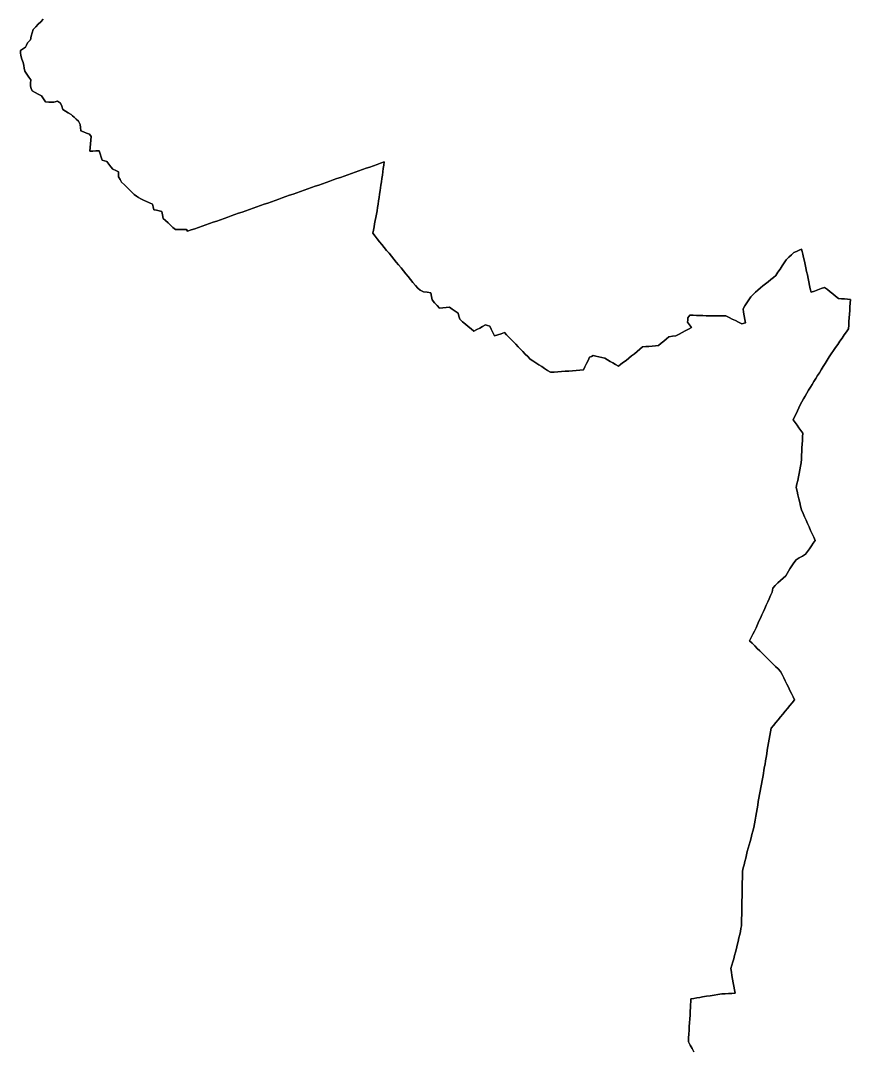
# Model space of a CAD drawing. Header units: inches. Extents: x 130170 to 284068, y 377793 to 804530.
# Drawn here: x 250484 to 252629, y 726924 to 729584 of the extents above; entities that cross this region are included whole.
import ezdxf

# ---------------------------------------------------------------- set-up
doc = ezdxf.new("R2010")
doc.units = ezdxf.units.IN
doc.header["$MEASUREMENT"] = 0
doc.layers.add('muni_il', color=7, linetype='Continuous')

msp = doc.modelspace()

# ---------------------------------------------------------------- linework, layer by layer
at = {"layer": 'muni_il'}
for points in [[(252224.5, 726919.6), (252219.9, 726928.3), (252215.2, 726937.1), (252210.5, 726945.9), (252211.1, 726955.7), (252211.7, 726965.6), (252212.3, 726975.5), (252212.8, 726985.3), (252213.4, 726995.2), (252214, 727005), (252214.6, 727014.9), (252215.1, 727024.8), (252215.7, 727034.6), (252216.1, 727042), (252216.6, 727049.4), (252217, 727056.8), (252224.6, 727058), (252232.2, 727059.2), (252239.7, 727060.5), (252247.3, 727061.7), (252257.2, 727063.3), (252267, 727064.9), (252276.9, 727066.5), (252286.7, 727068.1), (252296.6, 727069.7), (252305.2, 727070), (252313.8, 727070.4), (252322.4, 727070.8), (252331, 727071.1), (252329.4, 727080.2), (252327.8, 727089.3), (252326.3, 727098.5), (252324.7, 727107.6), (252323.1, 727116.7), (252321.5, 727125.8), (252320, 727134.9), (252322.5, 727143.4), (252325, 727152), (252327.5, 727160.5), (252330, 727169), (252332.5, 727177.6), (252334.6, 727186.7), (252336.8, 727195.8), (252339, 727204.9), (252341.1, 727214.1), (252343.3, 727223.2), (252344.8, 727230.6), (252346.3, 727238.1), (252347.8, 727245.5), (252348, 727254.9), (252348.1, 727264.3), (252348.3, 727273.7), (252348.5, 727283.1), (252348.6, 727292.5), (252348.8, 727301.9), (252349, 727311.3), (252349.2, 727320.7), (252349.3, 727330.1), (252349.5, 727339.5), (252349.7, 727348.9), (252349.8, 727358.3), (252350, 727367.6), (252350.2, 727377), (252350.3, 727386.4), (252352.4, 727394.9), (252354.5, 727403.3), (252356.5, 727411.8), (252358.6, 727420.2), (252360.6, 727428.7), (252362.7, 727437.1), (252365.1, 727446), (252367.6, 727454.9), (252370, 727463.7), (252372.4, 727472.6), (252374.8, 727481.5), (252377.3, 727490.3), (252379.7, 727499.2), (252381.3, 727508.9), (252383, 727518.6), (252384.6, 727528.4), (252386.3, 727538.1), (252387.9, 727547.8), (252389.6, 727557.5), (252391.2, 727566.5), (252392.8, 727575.5), (252394.5, 727584.6), (252396.1, 727593.6), (252397.7, 727602.6), (252399.3, 727611.6), (252400.9, 727620.6), (252402.5, 727629.7), (252404.2, 727638.7), (252405.8, 727647.7), (252407.4, 727656.7), (252408.6, 727663.2), (252409.9, 727671.7), (252411.2, 727680.2), (252412.8, 727689.6), (252414.4, 727699.1), (252416, 727708.5), (252417.6, 727718), (252419.2, 727727.5), (252420.8, 727736.9), (252422.4, 727746.4), (252424, 727755.8), (252430.1, 727763.2), (252436.2, 727770.5), (252442.3, 727777.8), (252448.4, 727785.2), (252454.5, 727792.5), (252460.6, 727799.9), (252466.8, 727807.2), (252472.9, 727814.5), (252479, 727821.9), (252485.1, 727829.2), (252481.1, 727837.4), (252477, 727845.5), (252473, 727853.7), (252469, 727861.9), (252465, 727870), (252461, 727878.2), (252457, 727886.4), (252453, 727894.5), (252448.9, 727902.7), (252442.2, 727909.3), (252435.5, 727915.9), (252428.8, 727922.5), (252422.1, 727929.1), (252415.4, 727935.7), (252408.6, 727942.3), (252401.9, 727948.9), (252395.2, 727955.6), (252388.5, 727962.2), (252381.8, 727968.8), (252375.1, 727975.4), (252368.3, 727982), (252372.6, 727990.4), (252376.9, 727998.8), (252381.1, 728007.2), (252385.4, 728015.6), (252389.1, 728023.9), (252392.9, 728032.3), (252396.7, 728040.6), (252400.4, 728048.9), (252404.2, 728057.3), (252407.9, 728065.6), (252411.7, 728073.9), (252415.4, 728082.2), (252419.2, 728090.6), (252422.9, 728098.9), (252426.7, 728107.2), (252427.5, 728112.4), (252428.3, 728117.6), (252435.1, 728124.8), (252441.9, 728132), (252448.7, 728138), (252455.5, 728144), (252462.2, 728150), (252465.8, 728155.9), (252469.4, 728161.8), (252472.9, 728167.8), (252478.1, 728175.5), (252483.4, 728183.3), (252488.6, 728191), (252496.8, 728196), (252505.1, 728201), (252513.3, 728206), (252518.3, 728213), (252523.3, 728219.9), (252528.3, 728226.9), (252533.3, 728233.8), (252538.3, 728240.8), (252534.3, 728249.6), (252530.4, 728258.4), (252526.4, 728267.2), (252522.5, 728276), (252518.5, 728284.8), (252514.6, 728293.6), (252510.6, 728302.4), (252506.7, 728311.2), (252502.7, 728320), (252500.5, 728329.7), (252498.2, 728339.4), (252496, 728349.1), (252493.7, 728358.8), (252491.4, 728368.5), (252489.2, 728378.2), (252491, 728387.3), (252492.9, 728396.4), (252494.7, 728405.5), (252496.6, 728414.6), (252498.4, 728423.7), (252500.3, 728432.9), (252502.1, 728442), (252502.6, 728451.6), (252503.1, 728461.2), (252503.6, 728470.8), (252504, 728480.4), (252504.5, 728490), (252505, 728499.6), (252505.5, 728509.1), (252506, 728518.7), (252501.1, 728525.6), (252496.2, 728532.5), (252491.2, 728539.4), (252486.3, 728546.3), (252481.4, 728553.2), (252485.1, 728560.9), (252488.7, 728568.6), (252492.3, 728576.3), (252496, 728584), (252499.6, 728591.7), (252503.8, 728599.3), (252508, 728606.8), (252512.1, 728614.4), (252516.3, 728621.9), (252521, 728629.4), (252525.7, 728637), (252530.4, 728644.5), (252535, 728652), (252539.7, 728659.5), (252544.4, 728667), (252549.1, 728674.6), (252553.7, 728682.1), (252558.9, 728690.4), (252564.1, 728698.7), (252569.2, 728707), (252574.4, 728715.3), (252579.6, 728723.6), (252585.2, 728731.7), (252590.8, 728739.7), (252596.4, 728747.8), (252602, 728755.9), (252607.5, 728764), (252613.1, 728772.1), (252618.7, 728780.1), (252624.3, 728788.2), (252624.9, 728797.7), (252625.5, 728807.1), (252626.2, 728816.5), (252626.8, 728826), (252627.4, 728835.4), (252628, 728844.8), (252628.6, 728854.3), (252629.2, 728863.7), (252621.4, 728864.4), (252613.7, 728865.1), (252605.9, 728865.8), (252598.1, 728866.5), (252591, 728872.2), (252583.8, 728878), (252576.7, 728883.7), (252569.6, 728889.4), (252562.4, 728895.2), (252553.7, 728892), (252544.9, 728888.8), (252536.1, 728885.6), (252527.4, 728882.3), (252525.5, 728891.3), (252523.6, 728900.3), (252521.7, 728909.3), (252519.8, 728918.3), (252517.9, 728927.2), (252516, 728936.2), (252514.1, 728945.2), (252512.2, 728954.2), (252510.3, 728963.2), (252508.4, 728972.1), (252506.5, 728981.1), (252504.8, 728987.6), (252503.1, 728994), (252496.5, 728991.1), (252489.9, 728988.2), (252483.3, 728985.2), (252476.7, 728979.1), (252470.1, 728972.9), (252463.5, 728966.7), (252458.1, 728958.5), (252452.7, 728950.4), (252447.4, 728942.2), (252442, 728934.1), (252436.6, 728925.9), (252430, 728920.5), (252423.3, 728915.2), (252416.6, 728909.8), (252409.9, 728904.4), (252403.2, 728899), (252396.5, 728893.7), (252390.3, 728888), (252384, 728882.3), (252377.8, 728876.6), (252371.6, 728871), (252366.6, 728863.2), (252361.6, 728855.4), (252356.6, 728847.6), (252351.6, 728839.8), (252353.2, 728830.7), (252354.8, 728821.5), (252356.4, 728812.4), (252358, 728803.2), (252348.4, 728801), (252340.2, 728805.1), (252331.9, 728809.2), (252323.7, 728813.3), (252315.5, 728817.4), (252307.3, 728821.5), (252297.8, 728821.6), (252288.2, 728821.7), (252278.6, 728821.8), (252271.2, 728821.8), (252263.7, 728821.9), (252256.2, 728821.9), (252247.8, 728822.2), (252239.4, 728822.5), (252231, 728822.8), (252222.6, 728823.1), (252214.2, 728823.4), (252209.2, 728816.3), (252208.7, 728810.7), (252208.1, 728805.1), (252213.3, 728798.3), (252218.5, 728791.5), (252210.4, 728787.2), (252202.3, 728782.9), (252194.3, 728778.6), (252186.2, 728774.2), (252178.2, 728769.9), (252169.2, 728768.7), (252160.2, 728767.5), (252153.6, 728761.9), (252146.9, 728756.2), (252140.3, 728750.6), (252133.6, 728745), (252125.3, 728744.2), (252116.9, 728743.5), (252108.6, 728742.7), (252100.3, 728742), (252091.9, 728741.3), (252084.9, 728735.4), (252077.9, 728729.6), (252070.8, 728723.8), (252063.8, 728717.9), (252056.8, 728712.1), (252049.8, 728706.2), (252043, 728701.5), (252036.2, 728696.7), (252029.4, 728691.9), (252022.4, 728695.9), (252015.4, 728699.9), (252008.4, 728704), (252001.4, 728708), (251994.5, 728712), (251986.8, 728713.8), (251979.2, 728715.7), (251971.6, 728717.5), (251964, 728719.3), (251959.6, 728716.8), (251955.2, 728714.4), (251951.1, 728706.2), (251947.1, 728698), (251943, 728689.8), (251938.9, 728681.7), (251929.5, 728681), (251920, 728680.3), (251910.6, 728679.6), (251901.2, 728679), (251891.8, 728678.3), (251882.3, 728677.6), (251872.9, 728676.9), (251863.5, 728676.2), (251854.1, 728675.6), (251846.5, 728680.5), (251838.9, 728685.4), (251831.4, 728690.3), (251823.8, 728695.2), (251816.2, 728700.1), (251808.6, 728705.1), (251801.1, 728710), (251795, 728716.3), (251788.9, 728722.7), (251782.8, 728729.1), (251776.7, 728735.5), (251770.6, 728741.8), (251764.4, 728748.2), (251758.5, 728754.2), (251752.5, 728760.2), (251746.6, 728766.2), (251740.6, 728772.2), (251734.7, 728778.1), (251726.1, 728775.4), (251717.6, 728772.7), (251709, 728770), (251705, 728778.4), (251700.9, 728786.9), (251696.8, 728795.3), (251691.3, 728796.7), (251685.9, 728798.1), (251678.5, 728794.1), (251671, 728790), (251663.6, 728786), (251656.2, 728782), (251648.9, 728788.1), (251641.5, 728794.2), (251634.2, 728800.4), (251626.9, 728806.5), (251619.5, 728812.6), (251617.5, 728820.4), (251615.4, 728828.3), (251607.8, 728833.6), (251600.2, 728838.9), (251592.6, 728844.2), (251584, 728843.3), (251575.4, 728842.4), (251566.7, 728841.5), (251560.7, 728848.5), (251554.6, 728855.5), (251548.5, 728862.5), (251546.6, 728871.9), (251544.7, 728881.2), (251535, 728882.5), (251525.4, 728883.8), (251517.3, 728887.9), (251510.9, 728892.7), (251504.7, 728900.3), (251498.5, 728907.8), (251492.3, 728915.3), (251486.1, 728922.9), (251479.9, 728930.4), (251473.7, 728938), (251467.6, 728945.5), (251461.4, 728953), (251455.2, 728960.6), (251449, 728968.1), (251442.8, 728975.7), (251436.6, 728983.2), (251430.4, 728990.7), (251424.2, 728998.3), (251418.3, 729005.6), (251412.3, 729012.9), (251406.4, 729020.2), (251400.5, 729027.5), (251394.6, 729034.8), (251396.2, 729043), (251397.9, 729051.2), (251399.5, 729059.4), (251401.1, 729067.6), (251402.8, 729075.8), (251404.4, 729083.9), (251405.7, 729092.7), (251407, 729101.4), (251408.3, 729110.1), (251409.6, 729118.8), (251410.9, 729127.6), (251412.2, 729136.3), (251413.5, 729145), (251414.6, 729152.3), (251415.7, 729159.6), (251417, 729168.1), (251418.2, 729176.6), (251419.4, 729185.1), (251420.7, 729193.7), (251421.9, 729202.2), (251423.2, 729210.7), (251424.4, 729219.2), (251415, 729215.9), (251405.6, 729212.6), (251396.2, 729209.3), (251386.8, 729206), (251377.3, 729202.7), (251367.9, 729199.3), (251358.5, 729196), (251349.1, 729192.7), (251339.7, 729189.4), (251330.3, 729186.1), (251320.9, 729182.7), (251311.4, 729179.4), (251302, 729176.1), (251292.6, 729172.8), (251283.2, 729169.5), (251273.8, 729166.2), (251264.4, 729162.8), (251255, 729159.5), (251245.5, 729156.2), (251236.1, 729152.9), (251226.7, 729149.6), (251217.3, 729146.2), (251207.9, 729142.9), (251198.5, 729139.6), (251189.1, 729136.3), (251179.6, 729133), (251170.2, 729129.7), (251160.8, 729126.3), (251151.4, 729123), (251142, 729119.7), (251132.6, 729116.4), (251123.2, 729113.1), (251113.8, 729109.7), (251104.3, 729106.4), (251094.9, 729103.1), (251085.5, 729099.8), (251076.1, 729096.5), (251066.7, 729093.2), (251057.3, 729089.8), (251047.9, 729086.5), (251038.4, 729083.2), (251029, 729079.9), (251019.6, 729076.6), (251010.2, 729073.2), (251000.8, 729069.9), (250991.4, 729066.6), (250982, 729063.3), (250972.5, 729060), (250963.1, 729056.7), (250953.7, 729053.3), (250944.3, 729050), (250934.9, 729046.7), (250925.5, 729043.4), (250916.1, 729040.1), (250913.1, 729044.5), (250903.6, 729044.5), (250894, 729044.5), (250884.5, 729044.5), (250878.1, 729050.2), (250871.8, 729056), (250865.4, 729061.7), (250859.1, 729067.5), (250852.7, 729073.2), (250851.2, 729082.2), (250849.8, 729091.2), (250842.8, 729092.8), (250835.8, 729094.3), (250828.8, 729095.8), (250827, 729103.2), (250825.1, 729110.5), (250817.5, 729113.7), (250809.9, 729117), (250802.3, 729120.3), (250794.8, 729123.5), (250789.2, 729127.3), (250783.6, 729131.1), (250778.1, 729134.9), (250771.9, 729141), (250765.8, 729147.1), (250759.6, 729153.2), (250752.5, 729160.1), (250745.5, 729167.1), (250741.4, 729174), (250737.3, 729181), (250737.5, 729187.4), (250737.6, 729193.7), (250730.1, 729196.9), (250722.7, 729200.2), (250717.6, 729206.9), (250712.5, 729213.6), (250707.4, 729220.3), (250701.4, 729222.1), (250695.3, 729223.9), (250692.7, 729231.9), (250690, 729240), (250687.3, 729248.1), (250679.2, 729247.7), (250671.1, 729247.4), (250662.9, 729247), (250663.8, 729256.4), (250664.7, 729265.8), (250665.5, 729275.2), (250666.4, 729284.6), (250662.6, 729290.9), (250655, 729293.8), (250647.3, 729296.7), (250639.7, 729299.6), (250639, 729307.9), (250638.4, 729316.2), (250633.8, 729324.5), (250628.1, 729329.5), (250622.5, 729334.5), (250618.6, 729338.2), (250614.7, 729341.8), (250607.6, 729346.2), (250600.5, 729350.6), (250593.3, 729355), (250590.6, 729363.3), (250587.8, 729371.5), (250579.4, 729376.6), (250570.4, 729373.9), (250563.9, 729373.7), (250557.5, 729373.4), (250548.5, 729374.9), (250543.4, 729382.4), (250538.4, 729389.8), (250530.1, 729394.4), (250521.8, 729399), (250514.5, 729402.6), (250512, 729408.7), (250509.5, 729414.8), (250510.2, 729422.9), (250510.9, 729431), (250505.7, 729438.6), (250500.5, 729446.3), (250495.3, 729453.9), (250493.8, 729461.2), (250492.3, 729468.5), (250490.8, 729475.8), (250487.7, 729485), (250484.6, 729494.3), (250484.4, 729500.9), (250484.3, 729507.4), (250489.1, 729510.5), (250496.9, 729515.7), (250499.7, 729521.2), (250502.5, 729526.8), (250506, 729530.8), (250509.6, 729534.9), (250512, 729543.9), (250514.4, 729552.8), (250516.8, 729561.7), (250523.3, 729568.4), (250529.9, 729575), (250536.4, 729581.6), (250542.9, 729588.3)], [(250542.9, 729588.3), (250536.4, 729581.6), (250529.9, 729575), (250523.3, 729568.4), (250516.8, 729561.7), (250514.4, 729552.8), (250512, 729543.9), (250509.6, 729534.9), (250506, 729530.8), (250502.5, 729526.8), (250499.7, 729521.2), (250496.9, 729515.7), (250489.1, 729510.5), (250484.3, 729507.4), (250484.4, 729500.9), (250484.6, 729494.3), (250487.7, 729485), (250490.8, 729475.8), (250492.3, 729468.5), (250493.8, 729461.2), (250495.3, 729453.9), (250500.5, 729446.3), (250505.7, 729438.6), (250510.9, 729431), (250510.2, 729422.9), (250509.5, 729414.8), (250512, 729408.7), (250514.5, 729402.6), (250521.8, 729399), (250530.1, 729394.4), (250538.4, 729389.8), (250543.4, 729382.4), (250548.5, 729374.9), (250557.5, 729373.4), (250563.9, 729373.7), (250570.4, 729373.9), (250579.4, 729376.6), (250587.8, 729371.5), (250590.6, 729363.3), (250593.3, 729355), (250600.5, 729350.6), (250607.6, 729346.2), (250614.7, 729341.8), (250618.6, 729338.2), (250622.5, 729334.5), (250628.1, 729329.5), (250633.8, 729324.5), (250638.4, 729316.2), (250639, 729307.9), (250639.7, 729299.6), (250647.3, 729296.7), (250655, 729293.8), (250662.6, 729290.9), (250666.4, 729284.6), (250665.5, 729275.2), (250664.7, 729265.8), (250663.8, 729256.4), (250662.9, 729247), (250671.1, 729247.4), (250679.2, 729247.7), (250687.3, 729248.1), (250690, 729240), (250692.7, 729231.9), (250695.3, 729223.9), (250701.4, 729222.1), (250707.4, 729220.3), (250712.5, 729213.6), (250717.6, 729206.9), (250722.7, 729200.2), (250730.1, 729196.9), (250737.6, 729193.7), (250737.5, 729187.4), (250737.3, 729181), (250741.4, 729174), (250745.5, 729167.1), (250752.5, 729160.1), (250759.6, 729153.2), (250765.8, 729147.1), (250771.9, 729141), (250778.1, 729134.9), (250783.6, 729131.1), (250789.2, 729127.3), (250794.8, 729123.5), (250802.3, 729120.3), (250809.9, 729117), (250817.5, 729113.7), (250825.1, 729110.5), (250827, 729103.2), (250828.8, 729095.8), (250835.8, 729094.3), (250842.8, 729092.8), (250849.8, 729091.2), (250851.2, 729082.2), (250852.7, 729073.2), (250859.1, 729067.5), (250865.4, 729061.7), (250871.8, 729056), (250878.1, 729050.2), (250884.5, 729044.5), (250894, 729044.5), (250903.6, 729044.5), (250913.1, 729044.5), (250916.1, 729040.1), (250925.5, 729043.4), (250934.9, 729046.7), (250944.3, 729050), (250953.7, 729053.3), (250963.1, 729056.7), (250972.5, 729060), (250982, 729063.3), (250991.4, 729066.6), (251000.8, 729069.9), (251010.2, 729073.2), (251019.6, 729076.6), (251029, 729079.9), (251038.4, 729083.2), (251047.9, 729086.5), (251057.3, 729089.8), (251066.7, 729093.2), (251076.1, 729096.5), (251085.5, 729099.8), (251094.9, 729103.1), (251104.3, 729106.4), (251113.8, 729109.7), (251123.2, 729113.1), (251132.6, 729116.4), (251142, 729119.7), (251151.4, 729123), (251160.8, 729126.3), (251170.2, 729129.7), (251179.6, 729133), (251189.1, 729136.3), (251198.5, 729139.6), (251207.9, 729142.9), (251217.3, 729146.2), (251226.7, 729149.6), (251236.1, 729152.9), (251245.5, 729156.2), (251255, 729159.5), (251264.4, 729162.8), (251273.8, 729166.2), (251283.2, 729169.5), (251292.6, 729172.8), (251302, 729176.1), (251311.4, 729179.4), (251320.9, 729182.7), (251330.3, 729186.1), (251339.7, 729189.4), (251349.1, 729192.7), (251358.5, 729196), (251367.9, 729199.3), (251377.3, 729202.7), (251386.8, 729206), (251396.2, 729209.3), (251405.6, 729212.6), (251415, 729215.9), (251424.4, 729219.2), (251423.2, 729210.7), (251421.9, 729202.2), (251420.7, 729193.7), (251419.4, 729185.1), (251418.2, 729176.6), (251417, 729168.1), (251415.7, 729159.6), (251414.6, 729152.3), (251413.5, 729145), (251412.2, 729136.3), (251410.9, 729127.6), (251409.6, 729118.8), (251408.3, 729110.1), (251407, 729101.4), (251405.7, 729092.7), (251404.4, 729083.9), (251402.8, 729075.8), (251401.1, 729067.6), (251399.5, 729059.4), (251397.9, 729051.2), (251396.2, 729043), (251394.6, 729034.8), (251400.5, 729027.5), (251406.4, 729020.2), (251412.3, 729012.9), (251418.3, 729005.6), (251424.2, 728998.3), (251430.4, 728990.7), (251436.6, 728983.2), (251442.8, 728975.7), (251449, 728968.1), (251455.2, 728960.6), (251461.4, 728953), (251467.6, 728945.5), (251473.7, 728938), (251479.9, 728930.4), (251486.1, 728922.9), (251492.3, 728915.3), (251498.5, 728907.8), (251504.7, 728900.3), (251510.9, 728892.7), (251517.3, 728887.9), (251525.4, 728883.8), (251535, 728882.5), (251544.7, 728881.2), (251546.6, 728871.9), (251548.5, 728862.5), (251554.6, 728855.5), (251560.7, 728848.5), (251566.7, 728841.5), (251575.4, 728842.4), (251584, 728843.3), (251592.6, 728844.2), (251600.2, 728838.9), (251607.8, 728833.6), (251615.4, 728828.3), (251617.5, 728820.4), (251619.5, 728812.6), (251626.9, 728806.5), (251634.2, 728800.4), (251641.5, 728794.2), (251648.9, 728788.1), (251656.2, 728782), (251663.6, 728786), (251671, 728790), (251678.5, 728794.1), (251685.9, 728798.1), (251691.3, 728796.7), (251696.8, 728795.3), (251700.9, 728786.9), (251705, 728778.4), (251709, 728770), (251717.6, 728772.7), (251726.1, 728775.4), (251734.7, 728778.1), (251740.6, 728772.2), (251746.6, 728766.2), (251752.5, 728760.2), (251758.5, 728754.2), (251764.4, 728748.2), (251770.6, 728741.8), (251776.7, 728735.5), (251782.8, 728729.1), (251788.9, 728722.7), (251795, 728716.3), (251801.1, 728710), (251808.6, 728705.1), (251816.2, 728700.1), (251823.8, 728695.2), (251831.4, 728690.3), (251838.9, 728685.4), (251846.5, 728680.5), (251854.1, 728675.6), (251863.5, 728676.2), (251872.9, 728676.9), (251882.3, 728677.6), (251891.8, 728678.3), (251901.2, 728679), (251910.6, 728679.6), (251920, 728680.3), (251929.5, 728681), (251938.9, 728681.7), (251943, 728689.8), (251947.1, 728698), (251951.1, 728706.2), (251955.2, 728714.4), (251959.6, 728716.8), (251964, 728719.3), (251971.6, 728717.5), (251979.2, 728715.7), (251986.8, 728713.8), (251994.5, 728712), (252001.4, 728708), (252008.4, 728704), (252015.4, 728699.9), (252022.4, 728695.9), (252029.4, 728691.9), (252036.2, 728696.7), (252043, 728701.5), (252049.8, 728706.2), (252056.8, 728712.1), (252063.8, 728717.9), (252070.8, 728723.8), (252077.9, 728729.6), (252084.9, 728735.4), (252091.9, 728741.3), (252100.3, 728742), (252108.6, 728742.7), (252116.9, 728743.5), (252125.3, 728744.2), (252133.6, 728745), (252140.3, 728750.6), (252146.9, 728756.2), (252153.6, 728761.9), (252160.2, 728767.5), (252169.2, 728768.7), (252178.2, 728769.9), (252186.2, 728774.2), (252194.3, 728778.6), (252202.3, 728782.9), (252210.4, 728787.2), (252218.5, 728791.5), (252213.3, 728798.3), (252208.1, 728805.1), (252208.7, 728810.7), (252209.2, 728816.3), (252214.2, 728823.4), (252222.6, 728823.1), (252231, 728822.8), (252239.4, 728822.5), (252247.8, 728822.2), (252256.2, 728821.9), (252263.7, 728821.9), (252271.2, 728821.8), (252278.6, 728821.8), (252288.2, 728821.7), (252297.8, 728821.6), (252307.3, 728821.5), (252315.5, 728817.4), (252323.7, 728813.3), (252331.9, 728809.2), (252340.2, 728805.1), (252348.4, 728801), (252358, 728803.2), (252356.4, 728812.4), (252354.8, 728821.5), (252353.2, 728830.7), (252351.6, 728839.8), (252356.6, 728847.6), (252361.6, 728855.4), (252366.6, 728863.2), (252371.6, 728871), (252377.8, 728876.6), (252384, 728882.3), (252390.3, 728888), (252396.5, 728893.7), (252403.2, 728899), (252409.9, 728904.4), (252416.6, 728909.8), (252423.3, 728915.2), (252430, 728920.5), (252436.6, 728925.9), (252442, 728934.1), (252447.4, 728942.2), (252452.7, 728950.4), (252458.1, 728958.5), (252463.5, 728966.7), (252470.1, 728972.9), (252476.7, 728979.1), (252483.3, 728985.2), (252489.9, 728988.2), (252496.5, 728991.1), (252503.1, 728994), (252504.8, 728987.6), (252506.5, 728981.1), (252508.4, 728972.1), (252510.3, 728963.2), (252512.2, 728954.2), (252514.1, 728945.2), (252516, 728936.2), (252517.9, 728927.2), (252519.8, 728918.3), (252521.7, 728909.3), (252523.6, 728900.3), (252525.5, 728891.3), (252527.4, 728882.3), (252536.1, 728885.6), (252544.9, 728888.8), (252553.7, 728892), (252562.4, 728895.2), (252569.6, 728889.4), (252576.7, 728883.7), (252583.8, 728878), (252591, 728872.2), (252598.1, 728866.5), (252605.9, 728865.8), (252613.7, 728865.1), (252621.4, 728864.4), (252629.2, 728863.7), (252628.6, 728854.3), (252628, 728844.8), (252627.4, 728835.4), (252626.8, 728826), (252626.2, 728816.5), (252625.5, 728807.1), (252624.9, 728797.7), (252624.3, 728788.2), (252618.7, 728780.1), (252613.1, 728772.1), (252607.5, 728764), (252602, 728755.9), (252596.4, 728747.8), (252590.8, 728739.7), (252585.2, 728731.7), (252579.6, 728723.6), (252574.4, 728715.3), (252569.2, 728707), (252564.1, 728698.7), (252558.9, 728690.4), (252553.7, 728682.1), (252549.1, 728674.6), (252544.4, 728667), (252539.7, 728659.5), (252535, 728652), (252530.4, 728644.5), (252525.7, 728637), (252521, 728629.4), (252516.3, 728621.9), (252512.1, 728614.4), (252508, 728606.8), (252503.8, 728599.3), (252499.6, 728591.7), (252496, 728584), (252492.3, 728576.3), (252488.7, 728568.6), (252485.1, 728560.9), (252481.4, 728553.2), (252486.3, 728546.3), (252491.2, 728539.4), (252496.2, 728532.5), (252501.1, 728525.6), (252506, 728518.7), (252505.5, 728509.1), (252505, 728499.6), (252504.5, 728490), (252504, 728480.4), (252503.6, 728470.8), (252503.1, 728461.2), (252502.6, 728451.6), (252502.1, 728442), (252500.3, 728432.9), (252498.4, 728423.7), (252496.6, 728414.6), (252494.7, 728405.5), (252492.9, 728396.4), (252491, 728387.3), (252489.2, 728378.2), (252491.4, 728368.5), (252493.7, 728358.8), (252496, 728349.1), (252498.2, 728339.4), (252500.5, 728329.7), (252502.7, 728320), (252506.7, 728311.2), (252510.6, 728302.4), (252514.6, 728293.6), (252518.5, 728284.8), (252522.5, 728276), (252526.4, 728267.2), (252530.4, 728258.4), (252534.3, 728249.6), (252538.3, 728240.8), (252533.3, 728233.8), (252528.3, 728226.9), (252523.3, 728219.9), (252518.3, 728213), (252513.3, 728206), (252505.1, 728201), (252496.8, 728196), (252488.6, 728191), (252483.4, 728183.3), (252478.1, 728175.5), (252472.9, 728167.8), (252469.4, 728161.8), (252465.8, 728155.9), (252462.2, 728150), (252455.5, 728144), (252448.7, 728138), (252441.9, 728132), (252435.1, 728124.8), (252428.3, 728117.6), (252427.5, 728112.4), (252426.7, 728107.2), (252422.9, 728098.9), (252419.2, 728090.6), (252415.4, 728082.2), (252411.7, 728073.9), (252407.9, 728065.6), (252404.2, 728057.3), (252400.4, 728048.9), (252396.7, 728040.6), (252392.9, 728032.3), (252389.1, 728023.9), (252385.4, 728015.6), (252381.1, 728007.2), (252376.9, 727998.8), (252372.6, 727990.4), (252368.3, 727982), (252375.1, 727975.4), (252381.8, 727968.8), (252388.5, 727962.2), (252395.2, 727955.6), (252401.9, 727948.9), (252408.6, 727942.3), (252415.4, 727935.7), (252422.1, 727929.1), (252428.8, 727922.5), (252435.5, 727915.9), (252442.2, 727909.3), (252448.9, 727902.7), (252453, 727894.5), (252457, 727886.4), (252461, 727878.2), (252465, 727870), (252469, 727861.9), (252473, 727853.7), (252477, 727845.5), (252481.1, 727837.4), (252485.1, 727829.2), (252479, 727821.9), (252472.9, 727814.5), (252466.8, 727807.2), (252460.6, 727799.9), (252454.5, 727792.5), (252448.4, 727785.2), (252442.3, 727777.8), (252436.2, 727770.5), (252430.1, 727763.2), (252424, 727755.8), (252422.4, 727746.4), (252420.8, 727736.9), (252419.2, 727727.5), (252417.6, 727718), (252416, 727708.5), (252414.4, 727699.1), (252412.8, 727689.6), (252411.2, 727680.2), (252409.9, 727671.7), (252408.6, 727663.2), (252407.4, 727656.7), (252405.8, 727647.7), (252404.2, 727638.7), (252402.5, 727629.7), (252400.9, 727620.6), (252399.3, 727611.6), (252397.7, 727602.6), (252396.1, 727593.6), (252394.5, 727584.6), (252392.8, 727575.5), (252391.2, 727566.5), (252389.6, 727557.5), (252387.9, 727547.8), (252386.3, 727538.1), (252384.6, 727528.4), (252383, 727518.6), (252381.3, 727508.9), (252379.7, 727499.2), (252377.3, 727490.3), (252374.8, 727481.5), (252372.4, 727472.6), (252370, 727463.7), (252367.6, 727454.9), (252365.1, 727446), (252362.7, 727437.1), (252360.6, 727428.7), (252358.6, 727420.2), (252356.5, 727411.8), (252354.5, 727403.3), (252352.4, 727394.9), (252350.3, 727386.4), (252350.2, 727377), (252350, 727367.6), (252349.8, 727358.3), (252349.7, 727348.9), (252349.5, 727339.5), (252349.3, 727330.1), (252349.2, 727320.7), (252349, 727311.3), (252348.8, 727301.9), (252348.6, 727292.5), (252348.5, 727283.1), (252348.3, 727273.7), (252348.1, 727264.3), (252348, 727254.9), (252347.8, 727245.5), (252346.3, 727238.1), (252344.8, 727230.6), (252343.3, 727223.2), (252341.1, 727214.1), (252339, 727204.9), (252336.8, 727195.8), (252334.6, 727186.7), (252332.5, 727177.6), (252330, 727169), (252327.5, 727160.5), (252325, 727152), (252322.5, 727143.4), (252320, 727134.9), (252321.5, 727125.8), (252323.1, 727116.7), (252324.7, 727107.6), (252326.3, 727098.5), (252327.8, 727089.3), (252329.4, 727080.2), (252331, 727071.1), (252322.4, 727070.8), (252313.8, 727070.4), (252305.2, 727070), (252296.6, 727069.7), (252286.7, 727068.1), (252276.9, 727066.5), (252267, 727064.9), (252257.2, 727063.3), (252247.3, 727061.7), (252239.7, 727060.5), (252232.2, 727059.2), (252224.6, 727058), (252217, 727056.8), (252216.6, 727049.4), (252216.1, 727042), (252215.7, 727034.6), (252215.1, 727024.8), (252214.6, 727014.9), (252214, 727005), (252213.4, 726995.2), (252212.8, 726985.3), (252212.3, 726975.5), (252211.7, 726965.6), (252211.1, 726955.7), (252210.5, 726945.9), (252215.2, 726937.1), (252219.9, 726928.3), (252224.5, 726919.6)]]:
    msp.add_lwpolyline(points, dxfattribs=at)

doc.saveas('drawing.dxf')
